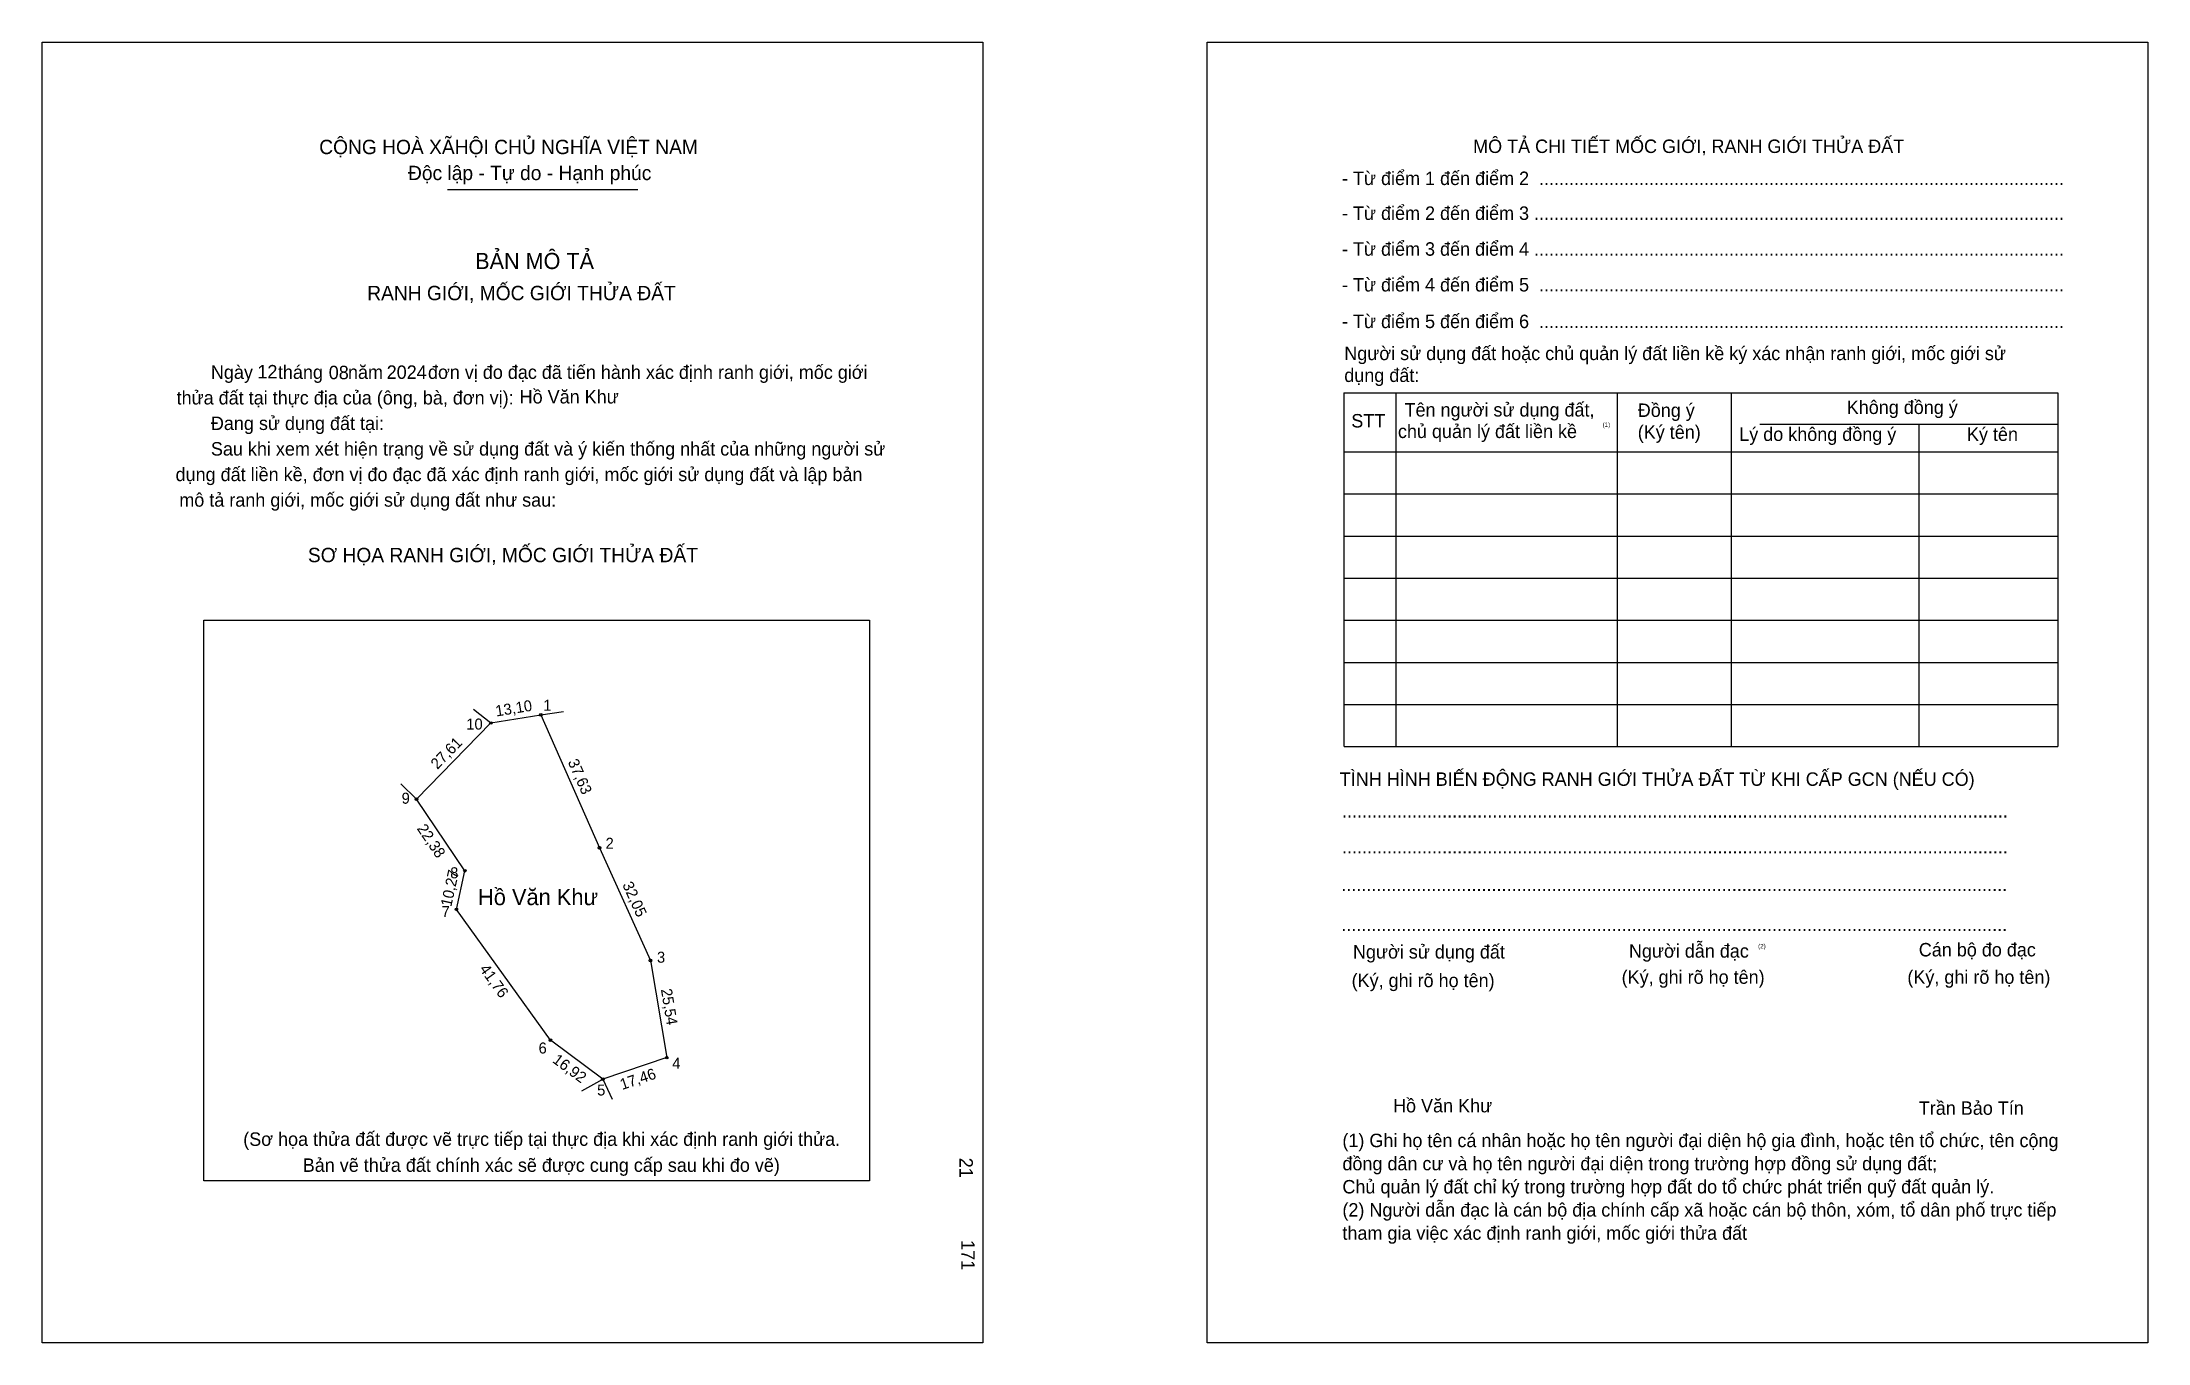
# Model space of a CAD drawing. Extents: x 548069 to 548615, y 1824854 to 1825191.
import ezdxf

# ---------------------------------------------------------------- set-up
doc = ezdxf.new("R2010")
doc.units = 0
for name, color, linetype in [('bmtKhungInTrang1', 7, 'Continuous'), ('bmtKhungInTrang2', 7, 'Continuous'), ('bmtNoiDung', 7, 'Continuous'), ('bmtTemplate', 7, 'Continuous'), ('CanhThua', 7, 'Continuous'), ('ChieuDaiCanhThua', 7, 'Continuous'), ('MocDinhThua', 7, 'Continuous'), ('RauThua', 7, 'Continuous'), ('SoHieuDinhThua', 7, 'Continuous'), ('TenChuSuDung', 7, 'Continuous')]:
    doc.layers.add(name, color=color, linetype=linetype)

msp = doc.modelspace()

# ---------------------------------------------------------------- linework, layer by layer
at = {"layer": 'bmtKhungInTrang1'}
msp.add_lwpolyline([(548069.49, 1825190.85), (548313.27, 1825190.85), (548313.27, 1824853.67), (548069.49, 1824853.67)], close=True, dxfattribs=at)
at = {"layer": 'bmtKhungInTrang2'}
msp.add_lwpolyline([(548371.41, 1825190.85), (548615.19, 1825190.85), (548615.19, 1824853.67), (548371.41, 1824853.67)], close=True, dxfattribs=at)
at = {"layer": 'bmtTemplate'}
for p, q in [((548174.54, 1825152.64), (548223.84, 1825152.64)), ((548420.31, 1825099.91), (548420.31, 1825008.24)), ((548477.66, 1825099.91), (548477.66, 1825008.24)), ((548507.16, 1825100.02), (548507.16, 1825008.24)), ((548591.84, 1825099.91), (548591.84, 1825008.24)), ((548514.64, 1825091.83), (548591.84, 1825091.83)), ((548406.94, 1825084.63), (548591.84, 1825084.63)), ((548406.94, 1825073.72), (548591.84, 1825073.72)), ((548406.94, 1825062.81), (548591.84, 1825062.81)), ((548406.94, 1825051.89), (548591.84, 1825051.89)), ((548406.94, 1825040.98), (548591.84, 1825040.98)), ((548406.94, 1825030.07), (548591.84, 1825030.07)), ((548406.94, 1825019.16), (548591.84, 1825019.16)), ((548406.94, 1825008.24), (548591.84, 1825008.24))]:
    msp.add_line(p, q, dxfattribs=at)
for points in [[(548406.82, 1825099.91), (548591.84, 1825099.91)], [(548406.82, 1825099.91), (548406.82, 1825008.24)], [(548555.86, 1825091.72), (548555.86, 1825008.24)]]:
    msp.add_lwpolyline(points, dxfattribs=at)
msp.add_lwpolyline([(548111.43, 1824895.67), (548111.43, 1825040.97), (548283.93, 1825040.97), (548283.93, 1824895.67)], close=True, dxfattribs=at)
at = {"layer": 'CanhThua'}
for p, q in [((548185.81, 1825014.36), (548198.75, 1825016.45)), ((548198.75, 1825016.45), (548213.91, 1824982.01)), ((548166.52, 1824994.6), (548185.81, 1825014.36)), ((548179.07, 1824976.07), (548166.52, 1824994.6)), ((548213.91, 1824982.01), (548227.12, 1824952.82)), ((548176.85, 1824966.05), (548179.07, 1824976.07)), ((548201.2, 1824932.12), (548176.85, 1824966.05)), ((548227.12, 1824952.82), (548231.35, 1824927.62)), ((548214.8, 1824922.05), (548201.2, 1824932.12)), ((548231.35, 1824927.62), (548214.8, 1824922.05))]:
    msp.add_line(p, q, dxfattribs=at)
at = {"layer": 'MocDinhThua'}
for centre in [(548185.81, 1825014.36), (548198.75, 1825016.45), (548166.52, 1824994.6), (548213.91, 1824982.01), (548179.07, 1824976.07), (548176.85, 1824966.05), (548227.12, 1824952.82), (548201.2, 1824932.12), (548231.35, 1824927.62), (548214.8, 1824922.05)]:
    msp.add_circle(centre, 0.342, dxfattribs=at)
at = {"layer": 'RauThua'}
for p, q in [((548181.3, 1825017.9), (548185.81, 1825014.36)), ((548198.75, 1825016.45), (548204.58, 1825017.37)), ((548162.41, 1824998.56), (548166.52, 1824994.6)), ((548209.36, 1824918.98), (548214.8, 1824922.05)), ((548214.8, 1824922.05), (548217.22, 1824916.85))]:
    msp.add_line(p, q, dxfattribs=at)

# ---------------------------------------------------------------- texts
at = {"layer": 'bmtNoiDung'}
for s, p in [('12', (548125.28, 1825103.67)), ('08', (548143.77, 1825103.47)), ('2024', (548158.78, 1825103.55)), ('Hồ Văn Khư', (548193.24, 1825097.18)), ('Hồ Văn Khư', (548419.57, 1824913.43))]:
    msp.add_text(s, height=3.488, dxfattribs=at).set_placement(p)
for s, p in [('21', (548307.2, 1824901.67)), ('171', (548307.7, 1824880.32))]:
    msp.add_text(s, height=3.488, rotation=270, dxfattribs=at).set_placement(p)
at = {"layer": 'bmtTemplate'}
for s, height, p in [('CỘNG HOÀ XÃHỘI CHỦ NGHĨA VIỆT NAM', 3.7206, (548141.3, 1825161.81)), ('MÔ TẢ CHI TIẾT MỐC GIỚI, RANH GIỚI THỬA ĐẤT', 3.4867, (548440.33, 1825162.11)), ('Độc lập - Tự do - Hạnh phúc', 3.7206, (548164.31, 1825155.08)), ('- Từ điểm 1 đến điểm 2  .........................................................................................................', 3.48672, (548406.35, 1825153.8)), ('- Từ điểm 2 đến điểm 3 ..........................................................................................................', 3.48672, (548406.35, 1825144.76)), ('BẢN MÔ TẢ', 4.186, (548181.72, 1825132.03)), ('- Từ điểm 3 đến điểm 4 ..........................................................................................................', 3.48672, (548406.35, 1825135.48)), ('- Từ điểm 4 đến điểm 5  .........................................................................................................', 3.48672, (548406.35, 1825126.21)), ('RANH GIỚI, MỐC GIỚI THỬA ĐẤT', 3.7206, (548153.74, 1825123.95)), ('- Từ điểm 5 đến điểm 6  .........................................................................................................', 3.48672, (548406.35, 1825116.72)), ('Ngày     tháng     năm         đơn vị đo đạc đã tiến hành xác định ranh giới, mốc giới ', 3.488, (548113.23, 1825103.55)), ('Người sử dụng đất hoặc chủ quản lý đất liền kề ký xác nhận ranh giới, mốc giới sử', 3.4867, (548406.94, 1825108.42)), ('dụng đất:', 3.487, (548406.94, 1825102.75)), ('thửa đất tại thực địa của (ông, bà, đơn vị):', 3.488, (548104.34, 1825096.92)), ('Tên người sử dụng đất,', 3.4867, (548422.56, 1825093.8)), ('Đồng ý', 3.487, (548482.99, 1825093.69)), ('Không đồng ý', 3.4867, (548537.14, 1825094.45)), ('Đang sử dụng đất tại:', 3.488, (548113.23, 1825090.3)), ('STT', 3.487, (548408.76, 1825090.96)), ('chủ quản lý đất liền kề', 3.4867, (548420.85, 1825088.22)), ('(1)', 1.163, (548473.88, 1825091.09)), ('(Ký tên)', 3.487, (548482.99, 1825088.02)), ('Lý do không đồng ý', 3.4867, (548509.29, 1825087.47)), ('Ký tên', 3.487, (548568.3, 1825087.47)), ('Sau khi xem xét hiện trạng về sử dụng đất và ý kiến thống nhất của những người sử ', 3.488, (548113.23, 1825083.68)), ('dụng đất liền kề, đơn vị đo đạc đã xác định ranh giới, mốc giới sử dụng đất và lập bản', 3.488, (548104.08, 1825077.05)), ('mô tả ranh giới, mốc giới sử dụng đất như sau:', 3.488, (548105.04, 1825070.43)), ('SƠ HỌA RANH GIỚI, MỐC GIỚI THỬA ĐẤT', 3.7206, (548138.37, 1825056.04)), ('TÌNH HÌNH BIẾN ĐỘNG RANH GIỚI THỬA ĐẤT TỪ KHI CẤP GCN (NẾU CÓ)', 3.4867, (548405.76, 1824998.07)), ('.....................................................................................................................................', 3.49195, (548406.35, 1824989.86)), ('.....................................................................................................................................', 3.49195, (548406.35, 1824980.59)), ('.....................................................................................................................................', 3.49195, (548406.17, 1824970.77)), ('.....................................................................................................................................', 3.49195, (548406.17, 1824960.4)), ('Người sử dụng đất', 3.4867, (548409.19, 1824953.31)), ('Người dẫn đạc', 3.4867, (548480.71, 1824953.53)), ('(2)', 1.163, (548514.19, 1824955.93)), ('Cán bộ đo đạc', 3.4867, (548555.82, 1824953.85)), ('(Ký, ghi rõ họ tên)', 3.4867, (548408.84, 1824945.89)), ('(Ký, ghi rõ họ tên)', 3.4867, (548478.81, 1824946.76)), ('(Ký, ghi rõ họ tên)', 3.4867, (548552.86, 1824946.76)), ('Trần Bảo Tín', 3.4867, (548555.82, 1824912.8)), ('(Sơ họa thửa đất được vẽ trực tiếp tại thực địa khi xác định ranh giới thửa.', 3.488, (548121.61, 1824904.75)), ('(1) Ghi họ tên cá nhân hoặc họ tên người đại diện hộ gia đình, hoặc tên tổ chức, tên cộng', 3.4867, (548406.45, 1824904.41)), ('Bản vẽ thửa đất chính xác sẽ được cung cấp sau khi đo vẽ)', 3.488, (548137.03, 1824898.01)), ('đồng dân cư và họ tên người đại diện trong trường hợp đồng sử dụng đất;', 3.4867, (548406.45, 1824898.41)), ('Chủ quản lý đất chỉ ký trong trường hợp đất do tổ chức phát triển quỹ đất quản lý.', 3.4867, (548406.45, 1824892.41)), ('(2) Người dẫn đạc là cán bộ địa chính cấp xã hoặc cán bộ thôn, xóm, tổ dân phố trực tiếp', 3.4867, (548406.45, 1824886.41)), ('tham gia việc xác định ranh giới, mốc giới thửa đất', 3.4867, (548406.45, 1824880.41))]:
    msp.add_text(s, height=height, dxfattribs=at).set_placement(p)
at = {"layer": 'ChieuDaiCanhThua'}
for s, rotation, p in [('13,10', 9.2093, (548187.22, 1825016.03)), ('27,61', 45.675, (548171.92, 1825002.17)), ('37,63', 293.7634, (548205.66, 1825004.29)), ('22,38', 304.1097, (548166.5, 1824986.99)), ('10,27', 77.4936, (548175.51, 1824966.59)), ('32,05', 294.3464, (548219.79, 1824972.47)), ('41,76', 305.6686, (548182.69, 1824950.57)), ('25,54', 279.5232, (548229.83, 1824945.28)), ('16,92', 323.4762, (548201.53, 1824926.55)), ('17,46', 18.6165, (548219.8, 1824919.22))]:
    msp.add_text(s, height=2.853, rotation=rotation, dxfattribs=at).set_placement(p)
at = {"layer": 'SoHieuDinhThua'}
for s, height, p in [('1', 2.85, (548199.37, 1825017.53)), ('10', 2.853, (548179.42, 1825012.65)), ('9', 2.85, (548162.66, 1824993.43)), ('2', 2.85, (548215.51, 1824981.75)), ('8', 2.85, (548175.25, 1824974.11)), ('7', 2.85, (548173.03, 1824964.05)), ('3', 2.85, (548228.83, 1824952.22)), ('6', 2.85, (548198.15, 1824928.69)), ('4', 2.85, (548232.78, 1824924.73)), ('5', 2.85, (548213.32, 1824917.8))]:
    msp.add_text(s, height=height, dxfattribs=at).set_placement(p)
at = {"layer": 'TenChuSuDung'}
msp.add_text('Hồ Văn Khư', height=4.228, dxfattribs=at).set_placement((548182.45, 1824967.14))

doc.saveas('drawing.dxf')
